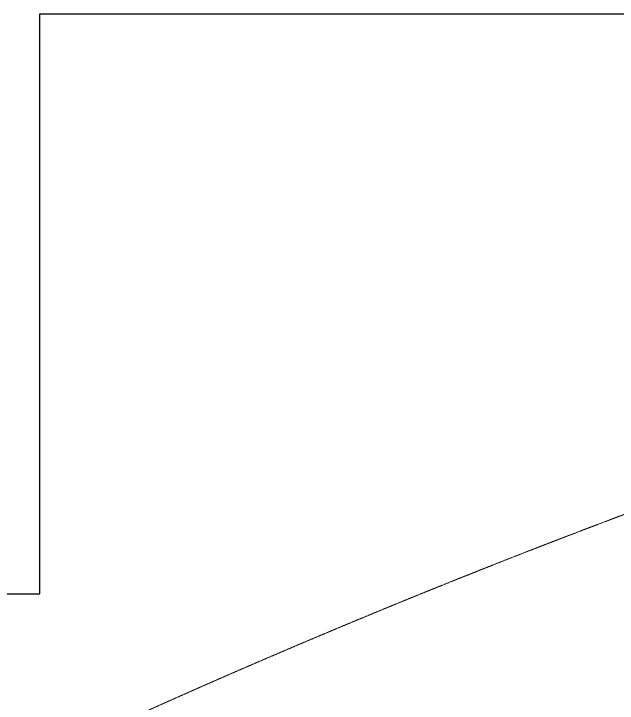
# Model space of a CAD drawing. Extents: x -1457 to 23780, y -2071 to 4205.
# Drawn here: x 7923 to 8397, y 1707 to 2248 of the extents above; entities that cross this region are included whole.
import ezdxf

# ---------------------------------------------------------------- set-up
doc = ezdxf.new("R2010")
doc.units = 0
doc.header["$MEASUREMENT"] = 0
doc.linetypes.add('HIDDEN', pattern=[0.375, 0.25, -0.125])
doc.layers.add('E-KABLO', color=7, linetype='Continuous', lineweight=30)
doc.layers.add('M-TEFRIS2-015', color=129, linetype='Continuous', lineweight=9)

msp = doc.modelspace()

# ---------------------------------------------------------------- linework, layer by layer
at = {"layer": 'E-KABLO', "color": 6}
for p, q in [((7943.36, 2248.33), (10667.25, 2248.33)), ((7943.36, 1792.78), (7943.36, 2248.33)), ((7532.01, 1792.78), (7943.36, 1792.78))]:
    msp.add_line(p, q, dxfattribs=at)
at = {"layer": 'M-TEFRIS2-015', "linetype": 'HIDDEN', "lineweight": 0, "const_width": 0.2}
msp.add_lwpolyline([(7129.5, 979.76, -0.152644), (10705.5, 2076.19, -0.10573)], format="xyb", dxfattribs=at)
at = {"layer": 'M-TEFRIS2-015', "linetype": 'HIDDEN', "lineweight": 0}
for radius, end in [(6459.13, 119.431338), (6126.58, 118.979595)]:
    msp.add_arc((10671.39, -4192.32), radius, 96.245926, end, dxfattribs=at)

doc.saveas('drawing.dxf')
